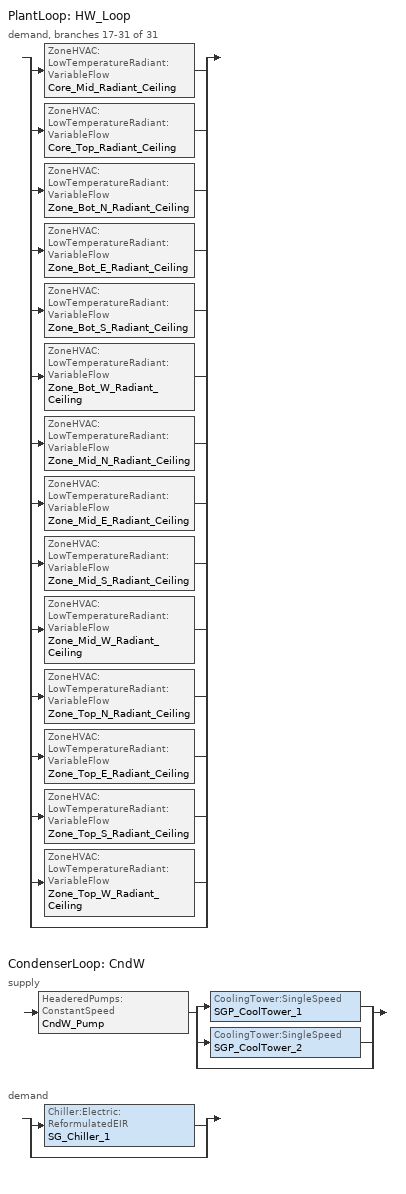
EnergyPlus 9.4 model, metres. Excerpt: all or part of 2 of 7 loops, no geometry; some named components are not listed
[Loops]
PlantLoop 'HW_Loop'
 demand, branches 17-31 of 31: split
  | ZoneHVAC:LowTemperatureRadiant:VariableFlow 'Core_Mid_Radiant_Ceiling'
  | ZoneHVAC:LowTemperatureRadiant:VariableFlow 'Core_Top_Radiant_Ceiling'
  | ZoneHVAC:LowTemperatureRadiant:VariableFlow 'Zone_Bot_N_Radiant_Ceiling'
  | ZoneHVAC:LowTemperatureRadiant:VariableFlow 'Zone_Bot_E_Radiant_Ceiling'
  | ZoneHVAC:LowTemperatureRadiant:VariableFlow 'Zone_Bot_S_Radiant_Ceiling'
  | ZoneHVAC:LowTemperatureRadiant:VariableFlow 'Zone_Bot_W_Radiant_Ceiling'
  | ZoneHVAC:LowTemperatureRadiant:VariableFlow 'Zone_Mid_N_Radiant_Ceiling'
  | ZoneHVAC:LowTemperatureRadiant:VariableFlow 'Zone_Mid_E_Radiant_Ceiling'
  | ZoneHVAC:LowTemperatureRadiant:VariableFlow 'Zone_Mid_S_Radiant_Ceiling'
  | ZoneHVAC:LowTemperatureRadiant:VariableFlow 'Zone_Mid_W_Radiant_Ceiling'
  | ZoneHVAC:LowTemperatureRadiant:VariableFlow 'Zone_Top_N_Radiant_Ceiling'
  | ZoneHVAC:LowTemperatureRadiant:VariableFlow 'Zone_Top_E_Radiant_Ceiling'
  | ZoneHVAC:LowTemperatureRadiant:VariableFlow 'Zone_Top_S_Radiant_Ceiling'
  | ZoneHVAC:LowTemperatureRadiant:VariableFlow 'Zone_Top_W_Radiant_Ceiling'
  | bypass
CondenserLoop 'CndW'
 supply: HeaderedPumps:ConstantSpeed 'CndW_Pump' > split
  | CoolingTower:SingleSpeed 'SGP_CoolTower_1'
  | CoolingTower:SingleSpeed 'SGP_CoolTower_2'
  | bypass
 demand: split
  | Chiller:Electric:ReformulatedEIR 'SG_Chiller_1'
  | bypass
[Sizing:Plant]
CndW: Loop Type=Condenser; Design Loop Exit Temperature {C}=29.5; Loop Design Temperature Difference {deltaC}=5.5
[HeaderedPumps:ConstantSpeed]
CndW_Pump: Total Design Flow Rate {m3/s}=Autosize; Number of Pumps in Bank=2; Flow Sequencing Control Scheme=Sequential; Design Pump Head {Pa}=150000; Design Power Consumption {W}=Autosize; Motor Efficiency=0.926; Fraction of Motor Inefficiencies to Fluid Stream=0; Pump Control Type=Intermittent
[CoolingTower:SingleSpeed] Design Water Flow Rate {m3/s}=Autosize; Design Air Flow Rate {m3/s}=Autosize; Design Fan Power {W}=Autosize; Design U-Factor Times Area Value {W/K}=Autosize; Free Convection Regime Air Flow Rate {m3/s}=Autocalculate; Free Convection Regime Air Flow Rate Sizing Factor=0.125; Free Convection Regime U-Factor Times Area Value {W/K}=Autocalculate; Free Convection U-Factor Times Area Value Sizing Factor=0.1; Performance Input Method=UFactorTimesAreaAndDesignWaterFlowRate; Heat Rejection Capacity and Nominal Capacity Sizing Ratio=1.25; Free Convection Nominal Capacity Sizing Factor=0.1; Basin Heater Capacity {W/K}=0; Basin Heater Setpoint Temperature {C}=2; Evaporation Loss Factor {percent/K}=0.2; Drift Loss Percent {percent}=0.008; Blowdown Concentration Ratio=3; Capacity Control=FanCycling; Number of Cells=3; Cell Control=MinimalCell; Cell Minimum  Water Flow Rate Fraction=0.33; Cell Maximum Water Flow Rate Fraction=2.5; Sizing Factor=0.575
SGP_CoolTower_1; SGP_CoolTower_2
[CondenserLoop]
CndW: Fluid Type=Water; Condenser Equipment Operation Scheme=CndW_Loop_Operation_Scheme_List; Maximum Loop Temperature {C}=80; Minimum Loop Temperature {C}=5; Maximum Loop Flow Rate {m3/s}=Autosize; Minimum Loop Flow Rate {m3/s}=0; Condenser Loop Volume {m3}=Autocalculate; Load Distribution Scheme=SequentialLoad
[CondenserEquipmentList]
CndW_Equipment_List_1: SGP_CoolTower_1
CndW_Equipment_List_2: SGP_CoolTower_1, SGP_CoolTower_2
[PlantEquipmentOperation:CoolingLoad]
CndW_Operation_Scheme: Load Range 1 Lower Limit {W}=0; Load Range 1 Upper Limit {W}=1400000; Range 1 Equipment List=CndW_Equipment_List_1; Load Range 2 Lower Limit {W}=1400000; Load Range 2 Upper Limit {W}=1e+14; Range 2 Equipment List=CndW_Equipment_List_2
[CondenserEquipmentOperationSchemes]
CndW_Loop_Operation_Scheme_List: Control Scheme 1=CndW_Operation_Scheme; Control Scheme 1 Schedule=Sch_Always_On
[SetpointManager:Scheduled]
CndW_Loop_Setpoint_Manager: Control Variable=Temperature; Schedule=Sch_CndW_Loop_Temp; Setpoint Node or NodeList=CndW_Supply_Outlet_Node
[Schedule:Compact]
Sch_Always_On: Through: 12/31, For: AllDays, Until: 24:00, 1
Sch_CndW_Loop_Temp: Through: 12/31, For: AllDays, Until: 24:00, 29.5
